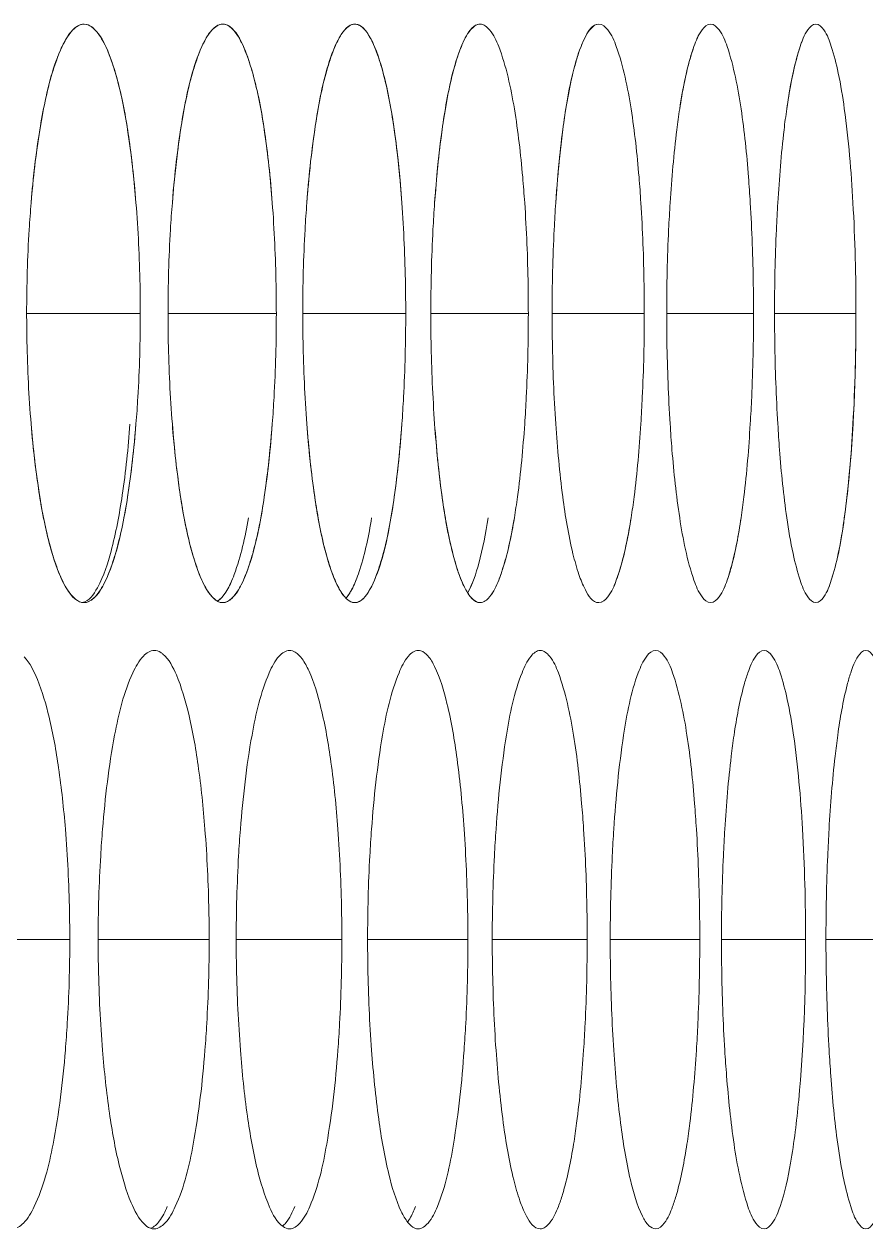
# Model space of a CAD drawing. Header units: millimetres. Extents: x 1177 to 4147, y 93 to 2194.
# Drawn here: x 2907.68 to 2916.4, y 1505.49 to 1517.98 of the extents above; entities that cross this region are included whole.
import ezdxf

# ---------------------------------------------------------------- set-up
doc = ezdxf.new("R2010")
doc.units = ezdxf.units.MM
doc.header["$LTSCALE"] = 0.1
doc.layers.add('标注', color=251, linetype='Continuous', lineweight=9)

msp = doc.modelspace()

# ---------------------------------------------------------------- linework, layer by layer
at = {"layer": '标注'}
for p, q in [((2907.703, 1514.981), (2908.881, 1514.981)), ((2907.703, 1514.981), (2908.881, 1514.981)), ((2909.169, 1514.981), (2910.291, 1514.981)), ((2909.169, 1514.981), (2910.291, 1514.981)), ((2910.565, 1514.981), (2911.632, 1514.981)), ((2910.565, 1514.981), (2911.632, 1514.981)), ((2911.892, 1514.981), (2912.903, 1514.981)), ((2911.892, 1514.981), (2912.903, 1514.981)), ((2913.149, 1514.981), (2914.105, 1514.981)), ((2913.149, 1514.981), (2914.105, 1514.981)), ((2914.337, 1514.981), (2915.237, 1514.981)), ((2914.337, 1514.981), (2915.237, 1514.981)), ((2915.455, 1514.981), (2916.299, 1514.981)), ((2915.455, 1514.981), (2916.299, 1514.981)), ((2906.944, 1508.486), (2908.15, 1508.486)), ((2908.444, 1508.486), (2909.595, 1508.486)), ((2909.875, 1508.486), (2910.97, 1508.486)), ((2911.237, 1508.486), (2912.277, 1508.486)), ((2912.529, 1508.486), (2913.513, 1508.486)), ((2913.752, 1508.486), (2914.68, 1508.486)), ((2914.905, 1508.486), (2915.777, 1508.486)), ((2915.988, 1508.486), (2916.804, 1508.486))]:
    msp.add_line(p, q, dxfattribs=at)
for points, knots in [([(2908.298, 1517.981), (2908.225, 1517.981), (2908.121, 1517.858), (2908.036, 1517.678), (2907.925, 1517.355), (2907.822, 1516.834), (2907.77, 1516.382), (2907.749, 1516.129)], [0, 0, 0, 0, 0.108725, 0.198707, 0.314104, 0.617245, 1, 1, 1, 1]), ([(2908.298, 1517.981), (2908.254, 1517.981), (2908.151, 1517.91), (2908.101, 1517.811), (2908.071, 1517.75)], [0, 0, 0, 0, 0.386933, 1, 1, 1, 1]), ([(2908.836, 1516.129), (2908.816, 1516.381), (2908.766, 1516.834), (2908.666, 1517.354), (2908.557, 1517.678), (2908.473, 1517.858), (2908.369, 1517.981), (2908.298, 1517.981)], [0, 0, 0, 0, 0.38312, 0.686351, 0.80168, 0.891533, 1, 1, 1, 1]), ([(2908.404, 1517.93), (2908.396, 1517.938), (2908.366, 1517.964), (2908.326, 1517.981), (2908.298, 1517.981)], [0, 0, 0, 0, 0.288854, 1, 1, 1, 1]), ([(2908.836, 1516.129), (2908.819, 1516.345), (2908.778, 1516.742), (2908.685, 1517.271), (2908.571, 1517.659), (2908.468, 1517.868), (2908.404, 1517.93)], [0, 0, 0, 0, 0.348125, 0.639047, 0.857939, 1, 1, 1, 1]), ([(2909.735, 1517.981), (2909.666, 1517.981), (2909.566, 1517.856), (2909.486, 1517.678), (2909.38, 1517.354), (2909.282, 1516.834), (2909.233, 1516.381), (2909.213, 1516.129)], [0, 0, 0, 0, 0.106138, 0.195757, 0.311206, 0.615378, 1, 1, 1, 1]), ([(2909.735, 1517.981), (2909.694, 1517.981), (2909.595, 1517.908), (2909.548, 1517.811), (2909.52, 1517.75)], [0, 0, 0, 0, 0.381268, 1, 1, 1, 1]), ([(2910.249, 1516.129), (2910.23, 1516.381), (2910.182, 1516.834), (2910.087, 1517.354), (2909.983, 1517.678), (2909.904, 1517.856), (2909.805, 1517.981), (2909.735, 1517.981)], [0, 0, 0, 0, 0.384981, 0.689245, 0.80463, 0.894123, 1, 1, 1, 1]), ([(2910.249, 1516.129), (2910.232, 1516.355), (2910.19, 1516.768), (2910.096, 1517.314), (2909.981, 1517.699), (2909.876, 1517.906), (2909.809, 1517.955)], [0, 0, 0, 0, 0.358786, 0.65392, 0.869192, 1, 1, 1, 1]), ([(2911.104, 1517.981), (2911.036, 1517.981), (2910.943, 1517.854), (2910.867, 1517.677), (2910.766, 1517.353), (2910.673, 1516.834), (2910.626, 1516.381), (2910.607, 1516.129)], [0, 0, 0, 0, 0.103563, 0.192833, 0.308341, 0.613538, 1, 1, 1, 1]), ([(2911.104, 1517.981), (2911.064, 1517.981), (2910.969, 1517.906), (2910.926, 1517.811), (2910.899, 1517.75)], [0, 0, 0, 0, 0.375316, 1, 1, 1, 1]), ([(2911.592, 1516.129), (2911.574, 1516.381), (2911.529, 1516.834), (2911.438, 1517.353), (2911.339, 1517.677), (2911.265, 1517.854), (2911.172, 1517.981), (2911.104, 1517.981)], [0, 0, 0, 0, 0.386814, 0.692105, 0.807551, 0.8967, 1, 1, 1, 1]), ([(2911.592, 1516.129), (2911.575, 1516.366), (2911.534, 1516.795), (2911.438, 1517.353), (2911.333, 1517.715), (2911.231, 1517.902), (2911.174, 1517.959), (2911.145, 1517.972)], [0, 0, 0, 0, 0.370156, 0.669475, 0.880231, 0.950761, 1, 1, 1, 1]), ([(2912.403, 1517.981), (2912.337, 1517.981), (2912.249, 1517.851), (2912.178, 1517.677), (2912.082, 1517.352), (2911.994, 1516.834), (2911.95, 1516.381), (2911.932, 1516.129)], [0, 0, 0, 0, 0.101007, 0.189943, 0.305517, 0.61173, 1, 1, 1, 1]), ([(2912.403, 1517.981), (2912.365, 1517.981), (2912.274, 1517.904), (2912.234, 1517.81), (2912.209, 1517.75)], [0, 0, 0, 0, 0.369072, 1, 1, 1, 1]), ([(2912.758, 1517.102), (2912.722, 1517.322), (2912.66, 1517.609), (2912.532, 1517.904), (2912.442, 1517.981), (2912.403, 1517.981)], [0, 0, 0, 0, 0.68191, 0.882647, 1, 1, 1, 1]), ([(2912.758, 1517.102), (2912.722, 1517.322), (2912.66, 1517.609), (2912.532, 1517.904), (2912.442, 1517.981), (2912.403, 1517.981)], [0, 0, 0, 0, 0.68191, 0.882647, 1, 1, 1, 1]), ([(2913.633, 1517.981), (2913.569, 1517.981), (2913.487, 1517.849), (2913.42, 1517.677), (2913.329, 1517.351), (2913.246, 1516.833), (2913.204, 1516.381), (2913.187, 1516.129)], [0, 0, 0, 0, 0.098477, 0.187097, 0.302743, 0.609957, 1, 1, 1, 1]), ([(2913.633, 1517.981), (2913.596, 1517.981), (2913.509, 1517.901), (2913.473, 1517.81), (2913.449, 1517.75)], [0, 0, 0, 0, 0.362536, 1, 1, 1, 1]), ([(2913.968, 1517.102), (2913.934, 1517.321), (2913.875, 1517.608), (2913.756, 1517.901), (2913.67, 1517.981), (2913.633, 1517.981)], [0, 0, 0, 0, 0.686169, 0.886283, 1, 1, 1, 1]), ([(2913.968, 1517.102), (2913.934, 1517.321), (2913.875, 1517.608), (2913.756, 1517.901), (2913.67, 1517.981), (2913.633, 1517.981)], [0, 0, 0, 0, 0.686169, 0.886283, 1, 1, 1, 1]), ([(2914.793, 1517.981), (2914.757, 1517.981), (2914.675, 1517.899), (2914.562, 1517.608), (2914.505, 1517.321), (2914.472, 1517.102)], [0, 0, 0, 0, 0.110259, 0.309993, 1, 1, 1, 1]), ([(2914.793, 1517.981), (2914.757, 1517.981), (2914.675, 1517.899), (2914.642, 1517.81), (2914.62, 1517.75)], [0, 0, 0, 0, 0.355714, 1, 1, 1, 1]), ([(2915.108, 1517.102), (2915.076, 1517.321), (2915.02, 1517.608), (2914.91, 1517.899), (2914.828, 1517.981), (2914.793, 1517.981)], [0, 0, 0, 0, 0.690419, 0.889948, 1, 1, 1, 1]), ([(2915.108, 1517.102), (2915.076, 1517.321), (2915.02, 1517.608), (2914.91, 1517.899), (2914.828, 1517.981), (2914.793, 1517.981)], [0, 0, 0, 0, 0.690419, 0.889948, 1, 1, 1, 1]), ([(2915.883, 1517.981), (2915.849, 1517.981), (2915.771, 1517.897), (2915.709, 1517.722), (2915.635, 1517.444), (2915.599, 1517.226), (2915.582, 1517.102)], [0, 0, 0, 0, 0.106517, 0.305568, 0.605245, 1, 1, 1, 1]), ([(2915.883, 1517.981), (2915.849, 1517.981), (2915.771, 1517.896), (2915.741, 1517.809), (2915.721, 1517.75)], [0, 0, 0, 0, 0.348617, 1, 1, 1, 1]), ([(2916.299, 1514.981), (2916.299, 1515.364), (2916.281, 1516.072), (2916.212, 1516.906), (2916.127, 1517.444), (2916.055, 1517.723), (2915.994, 1517.897), (2915.917, 1517.981), (2915.883, 1517.981)], [0, 0, 0, 0, 0.372977, 0.690664, 0.812881, 0.905598, 0.967111, 1, 1, 1, 1]), ([(2916.299, 1514.981), (2916.299, 1515.364), (2916.281, 1516.072), (2916.212, 1516.906), (2916.127, 1517.444), (2916.055, 1517.723), (2915.994, 1517.897), (2915.917, 1517.981), (2915.883, 1517.981)], [0, 0, 0, 0, 0.372977, 0.690664, 0.812881, 0.905598, 0.967111, 1, 1, 1, 1]), ([(2908.071, 1517.75), (2907.975, 1517.546), (2907.843, 1517.002), (2907.776, 1516.455), (2907.749, 1516.129)], [0, 0, 0, 0, 0.407378, 1, 1, 1, 1]), ([(2909.52, 1517.75), (2909.427, 1517.545), (2909.302, 1517.001), (2909.239, 1516.455), (2909.213, 1516.129)], [0, 0, 0, 0, 0.406664, 1, 1, 1, 1]), ([(2910.899, 1517.75), (2910.811, 1517.545), (2910.692, 1517.001), (2910.632, 1516.455), (2910.607, 1516.129)], [0, 0, 0, 0, 0.405977, 1, 1, 1, 1]), ([(2912.209, 1517.75), (2912.125, 1517.544), (2912.013, 1517), (2911.955, 1516.455), (2911.932, 1516.129)], [0, 0, 0, 0, 0.405318, 1, 1, 1, 1]), ([(2913.449, 1517.75), (2913.369, 1517.543), (2913.264, 1516.999), (2913.209, 1516.454), (2913.187, 1516.129)], [0, 0, 0, 0, 0.404689, 1, 1, 1, 1]), ([(2914.62, 1517.75), (2914.605, 1517.708), (2914.538, 1517.497), (2914.498, 1517.278), (2914.472, 1517.102)], [0, 0, 0, 0, 0.198639, 1, 1, 1, 1]), ([(2915.721, 1517.75), (2915.707, 1517.708), (2915.644, 1517.496), (2915.607, 1517.277), (2915.582, 1517.102)], [0, 0, 0, 0, 0.198134, 1, 1, 1, 1]), ([(2912.865, 1516.129), (2912.859, 1516.217), (2912.834, 1516.543), (2912.797, 1516.868), (2912.758, 1517.102)], [0, 0, 0, 0, 0.272625, 1, 1, 1, 1]), ([(2912.865, 1516.129), (2912.859, 1516.217), (2912.834, 1516.543), (2912.797, 1516.868), (2912.758, 1517.102)], [0, 0, 0, 0, 0.272625, 1, 1, 1, 1]), ([(2914.069, 1516.129), (2914.064, 1516.217), (2914.04, 1516.543), (2914.005, 1516.868), (2913.968, 1517.102)], [0, 0, 0, 0, 0.272718, 1, 1, 1, 1]), ([(2914.069, 1516.129), (2914.064, 1516.217), (2914.04, 1516.543), (2914.005, 1516.868), (2913.968, 1517.102)], [0, 0, 0, 0, 0.272718, 1, 1, 1, 1]), ([(2914.472, 1517.102), (2914.461, 1517.03), (2914.417, 1516.706), (2914.389, 1516.381), (2914.373, 1516.129)], [0, 0, 0, 0, 0.224713, 1, 1, 1, 1]), ([(2914.472, 1517.102), (2914.461, 1517.03), (2914.417, 1516.706), (2914.389, 1516.381), (2914.373, 1516.129)], [0, 0, 0, 0, 0.224713, 1, 1, 1, 1]), ([(2915.203, 1516.129), (2915.198, 1516.217), (2915.176, 1516.543), (2915.143, 1516.867), (2915.108, 1517.102)], [0, 0, 0, 0, 0.272807, 1, 1, 1, 1]), ([(2915.203, 1516.129), (2915.198, 1516.217), (2915.176, 1516.543), (2915.143, 1516.867), (2915.108, 1517.102)], [0, 0, 0, 0, 0.272807, 1, 1, 1, 1]), ([(2915.582, 1517.102), (2915.571, 1517.03), (2915.53, 1516.706), (2915.504, 1516.381), (2915.489, 1516.129)], [0, 0, 0, 0, 0.224605, 1, 1, 1, 1]), ([(2915.582, 1517.102), (2915.571, 1517.03), (2915.53, 1516.706), (2915.504, 1516.381), (2915.489, 1516.129)], [0, 0, 0, 0, 0.224605, 1, 1, 1, 1]), ([(2907.749, 1516.129), (2907.742, 1516.036), (2907.714, 1515.654), (2907.703, 1515.272), (2907.703, 1514.981)], [0, 0, 0, 0, 0.24195, 1, 1, 1, 1]), ([(2907.749, 1516.129), (2907.742, 1516.036), (2907.714, 1515.654), (2907.703, 1515.272), (2907.703, 1514.981)], [0, 0, 0, 0, 0.24195, 1, 1, 1, 1]), ([(2908.881, 1514.981), (2908.881, 1515.079), (2908.877, 1515.462), (2908.859, 1515.845), (2908.836, 1516.129)], [0, 0, 0, 0, 0.255919, 1, 1, 1, 1]), ([(2908.881, 1514.981), (2908.881, 1515.079), (2908.877, 1515.462), (2908.859, 1515.845), (2908.836, 1516.129)], [0, 0, 0, 0, 0.255919, 1, 1, 1, 1]), ([(2909.213, 1516.129), (2909.205, 1516.036), (2909.179, 1515.654), (2909.169, 1515.272), (2909.169, 1514.981)], [0, 0, 0, 0, 0.241915, 1, 1, 1, 1]), ([(2909.213, 1516.129), (2909.205, 1516.036), (2909.179, 1515.654), (2909.169, 1515.272), (2909.169, 1514.981)], [0, 0, 0, 0, 0.241915, 1, 1, 1, 1]), ([(2910.291, 1514.981), (2910.291, 1515.079), (2910.288, 1515.462), (2910.27, 1515.845), (2910.249, 1516.129)], [0, 0, 0, 0, 0.255939, 1, 1, 1, 1]), ([(2910.291, 1514.981), (2910.291, 1515.079), (2910.288, 1515.462), (2910.27, 1515.845), (2910.249, 1516.129)], [0, 0, 0, 0, 0.255939, 1, 1, 1, 1]), ([(2910.607, 1516.129), (2910.6, 1516.036), (2910.575, 1515.654), (2910.565, 1515.272), (2910.565, 1514.981)], [0, 0, 0, 0, 0.241881, 1, 1, 1, 1]), ([(2910.607, 1516.129), (2910.6, 1516.036), (2910.575, 1515.654), (2910.565, 1515.272), (2910.565, 1514.981)], [0, 0, 0, 0, 0.241881, 1, 1, 1, 1]), ([(2911.632, 1514.981), (2911.632, 1515.079), (2911.629, 1515.462), (2911.612, 1515.845), (2911.592, 1516.129)], [0, 0, 0, 0, 0.255958, 1, 1, 1, 1]), ([(2911.632, 1514.981), (2911.632, 1515.079), (2911.629, 1515.462), (2911.612, 1515.845), (2911.592, 1516.129)], [0, 0, 0, 0, 0.255958, 1, 1, 1, 1]), ([(2911.932, 1516.129), (2911.925, 1516.036), (2911.902, 1515.654), (2911.892, 1515.272), (2911.892, 1514.981)], [0, 0, 0, 0, 0.24185, 1, 1, 1, 1]), ([(2911.932, 1516.129), (2911.925, 1516.036), (2911.902, 1515.654), (2911.892, 1515.272), (2911.892, 1514.981)], [0, 0, 0, 0, 0.24185, 1, 1, 1, 1]), ([(2912.903, 1514.981), (2912.903, 1515.079), (2912.9, 1515.462), (2912.885, 1515.845), (2912.865, 1516.129)], [0, 0, 0, 0, 0.255977, 1, 1, 1, 1]), ([(2912.903, 1514.981), (2912.903, 1515.079), (2912.9, 1515.462), (2912.885, 1515.845), (2912.865, 1516.129)], [0, 0, 0, 0, 0.255977, 1, 1, 1, 1]), ([(2913.187, 1516.129), (2913.181, 1516.036), (2913.159, 1515.654), (2913.149, 1515.271), (2913.149, 1514.981)], [0, 0, 0, 0, 0.24182, 1, 1, 1, 1]), ([(2913.187, 1516.129), (2913.181, 1516.036), (2913.159, 1515.654), (2913.149, 1515.271), (2913.149, 1514.981)], [0, 0, 0, 0, 0.24182, 1, 1, 1, 1]), ([(2914.105, 1514.981), (2914.105, 1515.079), (2914.102, 1515.462), (2914.088, 1515.845), (2914.069, 1516.129)], [0, 0, 0, 0, 0.255994, 1, 1, 1, 1]), ([(2914.105, 1514.981), (2914.105, 1515.079), (2914.102, 1515.462), (2914.088, 1515.845), (2914.069, 1516.129)], [0, 0, 0, 0, 0.255994, 1, 1, 1, 1]), ([(2914.373, 1516.129), (2914.367, 1516.036), (2914.346, 1515.654), (2914.337, 1515.271), (2914.337, 1514.981)], [0, 0, 0, 0, 0.241791, 1, 1, 1, 1]), ([(2914.373, 1516.129), (2914.367, 1516.036), (2914.346, 1515.654), (2914.337, 1515.271), (2914.337, 1514.981)], [0, 0, 0, 0, 0.241791, 1, 1, 1, 1]), ([(2915.237, 1514.981), (2915.237, 1515.079), (2915.234, 1515.462), (2915.221, 1515.844), (2915.203, 1516.129)], [0, 0, 0, 0, 0.256011, 1, 1, 1, 1]), ([(2915.237, 1514.981), (2915.237, 1515.079), (2915.234, 1515.462), (2915.221, 1515.844), (2915.203, 1516.129)], [0, 0, 0, 0, 0.256011, 1, 1, 1, 1]), ([(2915.489, 1516.129), (2915.483, 1516.036), (2915.463, 1515.654), (2915.455, 1515.271), (2915.455, 1514.981)], [0, 0, 0, 0, 0.241764, 1, 1, 1, 1]), ([(2915.489, 1516.129), (2915.483, 1516.036), (2915.463, 1515.654), (2915.455, 1515.271), (2915.455, 1514.981)], [0, 0, 0, 0, 0.241764, 1, 1, 1, 1]), ([(2907.703, 1514.981), (2907.703, 1514.883), (2907.707, 1514.501), (2907.726, 1514.118), (2907.749, 1513.834)], [0, 0, 0, 0, 0.255902, 1, 1, 1, 1]), ([(2907.703, 1514.981), (2907.703, 1514.883), (2907.707, 1514.501), (2907.726, 1514.118), (2907.749, 1513.834)], [0, 0, 0, 0, 0.255902, 1, 1, 1, 1]), ([(2908.836, 1513.834), (2908.844, 1513.926), (2908.87, 1514.308), (2908.881, 1514.691), (2908.881, 1514.981)], [0, 0, 0, 0, 0.241923, 1, 1, 1, 1]), ([(2908.836, 1513.834), (2908.844, 1513.926), (2908.87, 1514.308), (2908.881, 1514.691), (2908.881, 1514.981)], [0, 0, 0, 0, 0.241923, 1, 1, 1, 1]), ([(2909.169, 1514.981), (2909.169, 1514.883), (2909.172, 1514.501), (2909.19, 1514.118), (2909.213, 1513.834)], [0, 0, 0, 0, 0.255923, 1, 1, 1, 1]), ([(2909.169, 1514.981), (2909.169, 1514.883), (2909.172, 1514.501), (2909.19, 1514.118), (2909.213, 1513.834)], [0, 0, 0, 0, 0.255923, 1, 1, 1, 1]), ([(2910.249, 1513.834), (2910.256, 1513.926), (2910.281, 1514.308), (2910.291, 1514.691), (2910.291, 1514.981)], [0, 0, 0, 0, 0.241889, 1, 1, 1, 1]), ([(2910.249, 1513.834), (2910.256, 1513.926), (2910.281, 1514.308), (2910.291, 1514.691), (2910.291, 1514.981)], [0, 0, 0, 0, 0.241889, 1, 1, 1, 1]), ([(2910.565, 1514.981), (2910.565, 1514.883), (2910.569, 1514.501), (2910.586, 1514.118), (2910.607, 1513.834)], [0, 0, 0, 0, 0.255943, 1, 1, 1, 1]), ([(2910.565, 1514.981), (2910.565, 1514.883), (2910.569, 1514.501), (2910.586, 1514.118), (2910.607, 1513.834)], [0, 0, 0, 0, 0.255943, 1, 1, 1, 1]), ([(2911.592, 1513.834), (2911.599, 1513.926), (2911.622, 1514.308), (2911.632, 1514.691), (2911.632, 1514.981)], [0, 0, 0, 0, 0.241857, 1, 1, 1, 1]), ([(2911.592, 1513.834), (2911.599, 1513.926), (2911.622, 1514.308), (2911.632, 1514.691), (2911.632, 1514.981)], [0, 0, 0, 0, 0.241857, 1, 1, 1, 1]), ([(2911.892, 1514.981), (2911.892, 1514.883), (2911.895, 1514.501), (2911.912, 1514.118), (2911.932, 1513.834)], [0, 0, 0, 0, 0.255962, 1, 1, 1, 1]), ([(2911.892, 1514.981), (2911.892, 1514.883), (2911.895, 1514.501), (2911.912, 1514.118), (2911.932, 1513.834)], [0, 0, 0, 0, 0.255962, 1, 1, 1, 1]), ([(2912.865, 1513.834), (2912.872, 1513.926), (2912.894, 1514.308), (2912.903, 1514.691), (2912.903, 1514.981)], [0, 0, 0, 0, 0.241827, 1, 1, 1, 1]), ([(2912.865, 1513.834), (2912.872, 1513.926), (2912.894, 1514.308), (2912.903, 1514.691), (2912.903, 1514.981)], [0, 0, 0, 0, 0.241827, 1, 1, 1, 1]), ([(2913.149, 1514.981), (2913.149, 1514.883), (2913.153, 1514.501), (2913.168, 1514.118), (2913.187, 1513.834)], [0, 0, 0, 0, 0.25598, 1, 1, 1, 1]), ([(2913.149, 1514.981), (2913.149, 1514.883), (2913.153, 1514.501), (2913.168, 1514.118), (2913.187, 1513.834)], [0, 0, 0, 0, 0.25598, 1, 1, 1, 1]), ([(2914.069, 1513.834), (2914.075, 1513.926), (2914.096, 1514.309), (2914.105, 1514.691), (2914.105, 1514.981)], [0, 0, 0, 0, 0.241798, 1, 1, 1, 1]), ([(2914.069, 1513.834), (2914.075, 1513.926), (2914.096, 1514.309), (2914.105, 1514.691), (2914.105, 1514.981)], [0, 0, 0, 0, 0.241798, 1, 1, 1, 1]), ([(2914.337, 1514.981), (2914.337, 1514.883), (2914.34, 1514.501), (2914.355, 1514.118), (2914.373, 1513.834)], [0, 0, 0, 0, 0.255998, 1, 1, 1, 1]), ([(2914.337, 1514.981), (2914.337, 1514.883), (2914.34, 1514.501), (2914.355, 1514.118), (2914.373, 1513.834)], [0, 0, 0, 0, 0.255998, 1, 1, 1, 1]), ([(2915.203, 1513.834), (2915.209, 1513.926), (2915.229, 1514.309), (2915.237, 1514.691), (2915.237, 1514.981)], [0, 0, 0, 0, 0.241771, 1, 1, 1, 1]), ([(2915.203, 1513.834), (2915.209, 1513.926), (2915.229, 1514.309), (2915.237, 1514.691), (2915.237, 1514.981)], [0, 0, 0, 0, 0.241771, 1, 1, 1, 1]), ([(2915.455, 1514.981), (2915.455, 1514.883), (2915.458, 1514.501), (2915.472, 1514.118), (2915.489, 1513.834)], [0, 0, 0, 0, 0.256014, 1, 1, 1, 1]), ([(2915.455, 1514.981), (2915.455, 1514.883), (2915.458, 1514.501), (2915.472, 1514.118), (2915.489, 1513.834)], [0, 0, 0, 0, 0.256014, 1, 1, 1, 1]), ([(2915.883, 1511.981), (2915.917, 1511.981), (2915.994, 1512.066), (2916.055, 1512.24), (2916.127, 1512.519), (2916.212, 1513.057), (2916.281, 1513.89), (2916.299, 1514.599), (2916.299, 1514.981)], [0, 0, 0, 0, 0.032889, 0.094402, 0.187119, 0.309336, 0.627023, 1, 1, 1, 1]), ([(2916.043, 1512.213), (2916.093, 1512.359), (2916.167, 1512.727), (2916.274, 1513.649), (2916.299, 1514.425), (2916.299, 1514.981)], [0, 0, 0, 0, 0.165903, 0.40142, 1, 1, 1, 1]), ([(2907.749, 1513.834), (2907.767, 1513.621), (2907.809, 1513.23), (2907.902, 1512.707), (2908.016, 1512.319), (2908.118, 1512.109), (2908.18, 1512.044)], [0, 0, 0, 0, 0.344652, 0.634249, 0.854362, 1, 1, 1, 1]), ([(2907.749, 1513.834), (2907.77, 1513.581), (2907.822, 1513.128), (2907.925, 1512.608), (2908.036, 1512.285), (2908.121, 1512.104), (2908.225, 1511.981), (2908.298, 1511.981)], [0, 0, 0, 0, 0.382755, 0.685896, 0.801293, 0.891275, 1, 1, 1, 1]), ([(2908.279, 1511.983), (2908.351, 1511.996), (2908.486, 1512.197), (2908.601, 1512.567), (2908.712, 1513.146), (2908.755, 1513.587), (2908.774, 1513.833)], [0, 0, 0, 0, 0.111468, 0.318884, 0.621199, 1, 1, 1, 1]), ([(2908.298, 1511.981), (2908.369, 1511.981), (2908.473, 1512.105), (2908.557, 1512.285), (2908.666, 1512.608), (2908.766, 1513.129), (2908.816, 1513.581), (2908.836, 1513.834)], [0, 0, 0, 0, 0.108467, 0.19832, 0.313649, 0.61688, 1, 1, 1, 1]), ([(2908.522, 1512.213), (2908.617, 1512.417), (2908.746, 1512.961), (2908.81, 1513.508), (2908.836, 1513.834)], [0, 0, 0, 0, 0.407112, 1, 1, 1, 1]), ([(2909.213, 1513.834), (2909.23, 1513.611), (2909.273, 1513.204), (2909.367, 1512.664), (2909.482, 1512.277), (2909.586, 1512.07), (2909.652, 1512.016)], [0, 0, 0, 0, 0.354996, 0.648712, 0.865362, 1, 1, 1, 1]), ([(2909.213, 1513.834), (2909.233, 1513.581), (2909.282, 1513.129), (2909.38, 1512.609), (2909.486, 1512.285), (2909.566, 1512.107), (2909.666, 1511.981), (2909.735, 1511.981)], [0, 0, 0, 0, 0.384622, 0.688794, 0.804243, 0.893862, 1, 1, 1, 1]), ([(2909.735, 1511.981), (2909.805, 1511.981), (2909.904, 1512.107), (2909.983, 1512.285), (2910.087, 1512.609), (2910.182, 1513.129), (2910.23, 1513.581), (2910.249, 1513.834)], [0, 0, 0, 0, 0.105877, 0.19537, 0.310755, 0.615019, 1, 1, 1, 1]), ([(2909.949, 1512.213), (2910.041, 1512.417), (2910.162, 1512.962), (2910.224, 1513.508), (2910.249, 1513.834)], [0, 0, 0, 0, 0.406408, 1, 1, 1, 1]), ([(2910.607, 1513.834), (2910.625, 1513.6), (2910.667, 1513.176), (2910.763, 1512.624), (2910.868, 1512.262), (2910.969, 1512.072), (2911.024, 1512.012), (2911.053, 1511.996)], [0, 0, 0, 0, 0.366167, 0.664077, 0.876453, 0.948818, 1, 1, 1, 1]), ([(2910.607, 1513.834), (2910.626, 1513.581), (2910.673, 1513.129), (2910.766, 1512.61), (2910.867, 1512.285), (2910.943, 1512.109), (2911.036, 1511.981), (2911.104, 1511.981)], [0, 0, 0, 0, 0.386462, 0.691659, 0.807167, 0.896437, 1, 1, 1, 1]), ([(2911.104, 1511.981), (2911.172, 1511.981), (2911.265, 1512.109), (2911.339, 1512.285), (2911.438, 1512.61), (2911.529, 1513.129), (2911.574, 1513.581), (2911.592, 1513.834)], [0, 0, 0, 0, 0.1033, 0.192449, 0.307895, 0.613186, 1, 1, 1, 1]), ([(2911.307, 1512.213), (2911.395, 1512.418), (2911.51, 1512.963), (2911.568, 1513.508), (2911.592, 1513.834)], [0, 0, 0, 0, 0.405731, 1, 1, 1, 1]), ([(2911.932, 1513.834), (2911.949, 1513.589), (2911.991, 1513.149), (2912.088, 1512.583), (2912.194, 1512.22), (2912.296, 1512.041), (2912.355, 1511.991), (2912.383, 1511.984)], [0, 0, 0, 0, 0.378761, 0.681383, 0.888916, 0.955378, 1, 1, 1, 1]), ([(2911.932, 1513.834), (2911.95, 1513.581), (2911.994, 1513.129), (2912.082, 1512.611), (2912.178, 1512.285), (2912.249, 1512.111), (2912.337, 1511.981), (2912.403, 1511.981)], [0, 0, 0, 0, 0.38827, 0.694483, 0.810057, 0.898993, 1, 1, 1, 1]), ([(2912.758, 1512.861), (2912.77, 1512.933), (2912.818, 1513.256), (2912.848, 1513.582), (2912.865, 1513.834)], [0, 0, 0, 0, 0.224887, 1, 1, 1, 1]), ([(2912.758, 1512.861), (2912.77, 1512.933), (2912.818, 1513.256), (2912.848, 1513.582), (2912.865, 1513.834)], [0, 0, 0, 0, 0.224887, 1, 1, 1, 1]), ([(2913.187, 1513.834), (2913.204, 1513.582), (2913.246, 1513.129), (2913.329, 1512.611), (2913.42, 1512.285), (2913.487, 1512.114), (2913.569, 1511.981), (2913.633, 1511.981)], [0, 0, 0, 0, 0.390043, 0.697257, 0.812903, 0.901523, 1, 1, 1, 1]), ([(2913.187, 1513.834), (2913.204, 1513.582), (2913.246, 1513.129), (2913.329, 1512.611), (2913.42, 1512.285), (2913.487, 1512.114), (2913.569, 1511.981), (2913.633, 1511.981)], [0, 0, 0, 0, 0.390043, 0.697257, 0.812903, 0.901523, 1, 1, 1, 1]), ([(2913.968, 1512.861), (2913.98, 1512.933), (2914.025, 1513.256), (2914.053, 1513.582), (2914.069, 1513.834)], [0, 0, 0, 0, 0.22477, 1, 1, 1, 1]), ([(2913.968, 1512.861), (2913.98, 1512.933), (2914.025, 1513.256), (2914.053, 1513.582), (2914.069, 1513.834)], [0, 0, 0, 0, 0.22477, 1, 1, 1, 1]), ([(2914.373, 1513.834), (2914.378, 1513.745), (2914.402, 1513.42), (2914.436, 1513.095), (2914.472, 1512.861)], [0, 0, 0, 0, 0.272759, 1, 1, 1, 1]), ([(2914.373, 1513.834), (2914.378, 1513.745), (2914.402, 1513.42), (2914.436, 1513.095), (2914.472, 1512.861)], [0, 0, 0, 0, 0.272759, 1, 1, 1, 1]), ([(2915.108, 1512.861), (2915.119, 1512.933), (2915.162, 1513.257), (2915.188, 1513.582), (2915.203, 1513.834)], [0, 0, 0, 0, 0.224659, 1, 1, 1, 1]), ([(2915.108, 1512.861), (2915.119, 1512.933), (2915.162, 1513.257), (2915.188, 1513.582), (2915.203, 1513.834)], [0, 0, 0, 0, 0.224659, 1, 1, 1, 1]), ([(2915.489, 1513.834), (2915.494, 1513.745), (2915.516, 1513.42), (2915.548, 1513.095), (2915.582, 1512.861)], [0, 0, 0, 0, 0.272845, 1, 1, 1, 1]), ([(2915.489, 1513.834), (2915.494, 1513.745), (2915.516, 1513.42), (2915.548, 1513.095), (2915.582, 1512.861)], [0, 0, 0, 0, 0.272845, 1, 1, 1, 1]), ([(2909.681, 1511.997), (2909.719, 1512.019), (2909.788, 1512.111), (2909.911, 1512.396), (2909.967, 1512.661), (2910.002, 1512.86)], [0, 0, 0, 0, 0.140778, 0.353745, 1, 1, 1, 1]), ([(2911.014, 1512.03), (2911.044, 1512.064), (2911.099, 1512.161), (2911.2, 1512.436), (2911.249, 1512.68), (2911.279, 1512.86)], [0, 0, 0, 0, 0.156313, 0.375879, 1, 1, 1, 1]), ([(2912.276, 1512.088), (2912.329, 1512.18), (2912.41, 1512.439), (2912.462, 1512.701), (2912.486, 1512.86)], [0, 0, 0, 0, 0.39943, 1, 1, 1, 1]), ([(2912.403, 1511.981), (2912.442, 1511.981), (2912.532, 1512.059), (2912.66, 1512.354), (2912.722, 1512.641), (2912.758, 1512.861)], [0, 0, 0, 0, 0.117353, 0.31809, 1, 1, 1, 1]), ([(2912.596, 1512.213), (2912.612, 1512.254), (2912.685, 1512.465), (2912.729, 1512.685), (2912.758, 1512.861)], [0, 0, 0, 0, 0.199577, 1, 1, 1, 1]), ([(2913.633, 1511.981), (2913.67, 1511.981), (2913.756, 1512.061), (2913.875, 1512.354), (2913.934, 1512.642), (2913.968, 1512.861)], [0, 0, 0, 0, 0.113717, 0.313831, 1, 1, 1, 1]), ([(2913.815, 1512.213), (2913.83, 1512.254), (2913.899, 1512.466), (2913.941, 1512.685), (2913.968, 1512.861)], [0, 0, 0, 0, 0.199032, 1, 1, 1, 1]), ([(2914.472, 1512.861), (2914.505, 1512.642), (2914.562, 1512.354), (2914.675, 1512.064), (2914.757, 1511.981), (2914.793, 1511.981)], [0, 0, 0, 0, 0.690007, 0.889741, 1, 1, 1, 1]), ([(2914.472, 1512.861), (2914.505, 1512.642), (2914.562, 1512.354), (2914.675, 1512.064), (2914.757, 1511.981), (2914.793, 1511.981)], [0, 0, 0, 0, 0.690007, 0.889741, 1, 1, 1, 1]), ([(2914.793, 1511.981), (2914.828, 1511.981), (2914.91, 1512.064), (2915.02, 1512.355), (2915.076, 1512.642), (2915.108, 1512.861)], [0, 0, 0, 0, 0.110052, 0.309581, 1, 1, 1, 1]), ([(2914.964, 1512.213), (2914.979, 1512.255), (2915.044, 1512.466), (2915.082, 1512.685), (2915.108, 1512.861)], [0, 0, 0, 0, 0.198508, 1, 1, 1, 1]), ([(2915.582, 1512.861), (2915.599, 1512.736), (2915.635, 1512.519), (2915.709, 1512.24), (2915.771, 1512.066), (2915.849, 1511.981), (2915.883, 1511.981)], [0, 0, 0, 0, 0.394755, 0.694432, 0.893483, 1, 1, 1, 1]), ([(2915.582, 1512.861), (2915.599, 1512.736), (2915.635, 1512.519), (2915.709, 1512.24), (2915.771, 1512.066), (2915.849, 1511.981), (2915.883, 1511.981)], [0, 0, 0, 0, 0.394755, 0.694432, 0.893483, 1, 1, 1, 1]), ([(2908.298, 1511.981), (2908.341, 1511.981), (2908.443, 1512.053), (2908.493, 1512.152), (2908.522, 1512.213)], [0, 0, 0, 0, 0.386942, 1, 1, 1, 1]), ([(2909.681, 1511.997), (2909.712, 1512.015), (2909.771, 1512.086), (2909.81, 1512.165), (2909.831, 1512.213)], [0, 0, 0, 0, 0.409155, 1, 1, 1, 1]), ([(2909.735, 1511.981), (2909.777, 1511.981), (2909.876, 1512.055), (2909.922, 1512.152), (2909.949, 1512.213)], [0, 0, 0, 0, 0.38124, 1, 1, 1, 1]), ([(2911.014, 1512.03), (2911.023, 1512.041), (2911.066, 1512.096), (2911.096, 1512.161), (2911.117, 1512.213)], [0, 0, 0, 0, 0.202158, 1, 1, 1, 1]), ([(2911.104, 1511.981), (2911.144, 1511.981), (2911.239, 1512.057), (2911.281, 1512.152), (2911.307, 1512.213)], [0, 0, 0, 0, 0.375248, 1, 1, 1, 1]), ([(2912.276, 1512.088), (2912.281, 1512.097), (2912.303, 1512.137), (2912.321, 1512.179), (2912.333, 1512.213)], [0, 0, 0, 0, 0.222587, 1, 1, 1, 1]), ([(2912.403, 1511.981), (2912.442, 1511.981), (2912.532, 1512.059), (2912.571, 1512.152), (2912.596, 1512.213)], [0, 0, 0, 0, 0.368963, 1, 1, 1, 1]), ([(2913.633, 1511.981), (2913.67, 1511.981), (2913.756, 1512.061), (2913.792, 1512.153), (2913.815, 1512.213)], [0, 0, 0, 0, 0.362385, 1, 1, 1, 1]), ([(2914.793, 1511.981), (2914.828, 1511.981), (2914.91, 1512.064), (2914.942, 1512.153), (2914.964, 1512.213)], [0, 0, 0, 0, 0.35552, 1, 1, 1, 1]), ([(2915.883, 1511.981), (2915.917, 1511.981), (2915.994, 1512.066), (2916.023, 1512.153), (2916.043, 1512.213)], [0, 0, 0, 0, 0.348379, 1, 1, 1, 1]), ([(2908.18, 1512.044), (2908.189, 1512.034), (2908.221, 1512.003), (2908.266, 1511.981), (2908.298, 1511.981)], [0, 0, 0, 0, 0.294748, 1, 1, 1, 1]), ([(2909.652, 1512.016), (2909.658, 1512.011), (2909.683, 1511.993), (2909.714, 1511.981), (2909.735, 1511.981)], [0, 0, 0, 0, 0.281138, 1, 1, 1, 1]), ([(2912.383, 1511.984), (2912.386, 1511.983), (2912.393, 1511.982), (2912.4, 1511.981), (2912.403, 1511.981)], [0, 0, 0, 0, 0.50399, 1, 1, 1, 1]), ([(2908.104, 1509.633), (2908.087, 1509.845), (2908.045, 1510.234), (2907.954, 1510.754), (2907.84, 1511.143), (2907.739, 1511.353), (2907.677, 1511.42)], [0, 0, 0, 0, 0.343252, 0.632232, 0.852748, 1, 1, 1, 1]), ([(2909.025, 1511.486), (2908.983, 1511.486), (2908.882, 1511.414), (2908.833, 1511.316), (2908.804, 1511.254)], [0, 0, 0, 0, 0.384136, 1, 1, 1, 1]), ([(2909.115, 1511.448), (2909.108, 1511.454), (2909.082, 1511.474), (2909.049, 1511.486), (2909.025, 1511.486)], [0, 0, 0, 0, 0.282086, 1, 1, 1, 1]), ([(2909.551, 1509.633), (2909.534, 1509.855), (2909.492, 1510.259), (2909.399, 1510.797), (2909.285, 1511.184), (2909.18, 1511.392), (2909.115, 1511.448)], [0, 0, 0, 0, 0.353299, 0.646273, 0.86342, 1, 1, 1, 1]), ([(2910.428, 1511.486), (2910.388, 1511.486), (2910.291, 1511.412), (2910.245, 1511.316), (2910.218, 1511.254)], [0, 0, 0, 0, 0.378328, 1, 1, 1, 1]), ([(2910.929, 1509.633), (2910.912, 1509.866), (2910.871, 1510.287), (2910.775, 1510.837), (2910.671, 1511.199), (2910.57, 1511.39), (2910.514, 1511.452), (2910.485, 1511.469)], [0, 0, 0, 0, 0.364158, 0.661207, 0.874207, 0.947517, 1, 1, 1, 1]), ([(2911.762, 1511.486), (2911.723, 1511.486), (2911.63, 1511.41), (2911.589, 1511.315), (2911.563, 1511.254)], [0, 0, 0, 0, 0.37223, 1, 1, 1, 1]), ([(2912.237, 1509.633), (2912.22, 1509.876), (2912.179, 1510.314), (2912.083, 1510.878), (2911.978, 1511.241), (2911.876, 1511.422), (2911.817, 1511.474), (2911.788, 1511.482)], [0, 0, 0, 0, 0.376417, 0.678059, 0.88637, 0.953961, 1, 1, 1, 1]), ([(2913.027, 1511.486), (2912.989, 1511.486), (2912.9, 1511.407), (2912.862, 1511.315), (2912.838, 1511.254)], [0, 0, 0, 0, 0.36584, 1, 1, 1, 1]), ([(2913.372, 1510.607), (2913.336, 1510.826), (2913.276, 1511.114), (2913.153, 1511.407), (2913.064, 1511.486), (2913.027, 1511.486)], [0, 0, 0, 0, 0.68404, 0.884461, 1, 1, 1, 1]), ([(2914.222, 1511.486), (2914.185, 1511.486), (2914.101, 1511.405), (2914.066, 1511.315), (2914.043, 1511.254)], [0, 0, 0, 0, 0.359161, 1, 1, 1, 1]), ([(2914.547, 1510.607), (2914.514, 1510.826), (2914.456, 1511.113), (2914.342, 1511.405), (2914.258, 1511.486), (2914.222, 1511.486)], [0, 0, 0, 0, 0.688296, 0.888112, 1, 1, 1, 1]), ([(2915.347, 1511.486), (2915.312, 1511.486), (2915.232, 1511.403), (2915.2, 1511.314), (2915.179, 1511.254)], [0, 0, 0, 0, 0.352199, 1, 1, 1, 1]), ([(2915.777, 1508.486), (2915.777, 1508.869), (2915.758, 1509.577), (2915.687, 1510.411), (2915.599, 1510.949), (2915.525, 1511.227), (2915.461, 1511.403), (2915.381, 1511.486), (2915.347, 1511.486)], [0, 0, 0, 0, 0.372429, 0.689732, 0.811883, 0.904664, 0.966442, 1, 1, 1, 1]), ([(2916.402, 1511.486), (2916.369, 1511.486), (2916.293, 1511.4), (2916.265, 1511.314), (2916.245, 1511.254)], [0, 0, 0, 0, 0.34497, 1, 1, 1, 1]), ([(2916.804, 1508.486), (2916.804, 1508.869), (2916.786, 1509.577), (2916.72, 1510.41), (2916.638, 1510.948), (2916.568, 1511.227), (2916.51, 1511.4), (2916.435, 1511.486), (2916.402, 1511.486)], [0, 0, 0, 0, 0.373515, 0.691581, 0.813864, 0.906521, 0.967776, 1, 1, 1, 1]), ([(2908.804, 1511.254), (2908.709, 1511.051), (2908.581, 1510.507), (2908.516, 1509.96), (2908.49, 1509.633)], [0, 0, 0, 0, 0.407017, 1, 1, 1, 1]), ([(2910.218, 1511.254), (2910.128, 1511.05), (2910.006, 1510.506), (2909.944, 1509.96), (2909.919, 1509.633)], [0, 0, 0, 0, 0.406317, 1, 1, 1, 1]), ([(2911.563, 1511.254), (2911.476, 1511.049), (2911.361, 1510.505), (2911.302, 1509.959), (2911.278, 1509.633)], [0, 0, 0, 0, 0.405644, 1, 1, 1, 1]), ([(2912.838, 1511.254), (2912.755, 1511.048), (2912.647, 1510.504), (2912.591, 1509.959), (2912.568, 1509.633)], [0, 0, 0, 0, 0.405, 1, 1, 1, 1]), ([(2914.043, 1511.254), (2913.965, 1511.047), (2913.863, 1510.504), (2913.81, 1509.959), (2913.789, 1509.633)], [0, 0, 0, 0, 0.404385, 1, 1, 1, 1]), ([(2915.179, 1511.254), (2915.164, 1511.213), (2915.1, 1511.001), (2915.061, 1510.782), (2915.035, 1510.607)], [0, 0, 0, 0, 0.198383, 1, 1, 1, 1]), ([(2916.245, 1511.254), (2916.231, 1511.213), (2916.171, 1511.001), (2916.135, 1510.782), (2916.11, 1510.607)], [0, 0, 0, 0, 0.197891, 1, 1, 1, 1]), ([(2913.476, 1509.633), (2913.47, 1509.722), (2913.445, 1510.048), (2913.41, 1510.372), (2913.372, 1510.607)], [0, 0, 0, 0, 0.272672, 1, 1, 1, 1]), ([(2914.645, 1509.633), (2914.639, 1509.722), (2914.616, 1510.048), (2914.583, 1510.372), (2914.547, 1510.607)], [0, 0, 0, 0, 0.272763, 1, 1, 1, 1]), ([(2915.035, 1510.607), (2915.025, 1510.534), (2914.982, 1510.211), (2914.955, 1509.886), (2914.939, 1509.633)], [0, 0, 0, 0, 0.224658, 1, 1, 1, 1]), ([(2916.11, 1510.607), (2916.1, 1510.534), (2916.06, 1510.211), (2916.035, 1509.886), (2916.02, 1509.633)], [0, 0, 0, 0, 0.224554, 1, 1, 1, 1]), ([(2908.15, 1508.486), (2908.15, 1508.584), (2908.146, 1508.967), (2908.127, 1509.35), (2908.104, 1509.633)], [0, 0, 0, 0, 0.255908, 1, 1, 1, 1]), ([(2908.49, 1509.633), (2908.482, 1509.541), (2908.456, 1509.159), (2908.444, 1508.776), (2908.444, 1508.486)], [0, 0, 0, 0, 0.241932, 1, 1, 1, 1]), ([(2909.595, 1508.486), (2909.595, 1508.584), (2909.591, 1508.967), (2909.573, 1509.35), (2909.551, 1509.633)], [0, 0, 0, 0, 0.255929, 1, 1, 1, 1]), ([(2909.919, 1509.633), (2909.911, 1509.541), (2909.886, 1509.159), (2909.875, 1508.776), (2909.875, 1508.486)], [0, 0, 0, 0, 0.241898, 1, 1, 1, 1]), ([(2910.97, 1508.486), (2910.97, 1508.584), (2910.967, 1508.967), (2910.95, 1509.349), (2910.929, 1509.633)], [0, 0, 0, 0, 0.255949, 1, 1, 1, 1]), ([(2911.278, 1509.633), (2911.271, 1509.541), (2911.247, 1509.159), (2911.237, 1508.776), (2911.237, 1508.486)], [0, 0, 0, 0, 0.241865, 1, 1, 1, 1]), ([(2912.277, 1508.486), (2912.277, 1508.584), (2912.273, 1508.967), (2912.257, 1509.349), (2912.237, 1509.633)], [0, 0, 0, 0, 0.255968, 1, 1, 1, 1]), ([(2912.568, 1509.633), (2912.562, 1509.541), (2912.539, 1509.159), (2912.529, 1508.776), (2912.529, 1508.486)], [0, 0, 0, 0, 0.241834, 1, 1, 1, 1]), ([(2913.513, 1508.486), (2913.513, 1508.584), (2913.51, 1508.967), (2913.495, 1509.349), (2913.476, 1509.633)], [0, 0, 0, 0, 0.255986, 1, 1, 1, 1]), ([(2913.789, 1509.633), (2913.783, 1509.541), (2913.761, 1509.159), (2913.752, 1508.776), (2913.752, 1508.486)], [0, 0, 0, 0, 0.241805, 1, 1, 1, 1]), ([(2914.68, 1508.486), (2914.68, 1508.584), (2914.677, 1508.967), (2914.663, 1509.349), (2914.645, 1509.633)], [0, 0, 0, 0, 0.256003, 1, 1, 1, 1]), ([(2914.939, 1509.633), (2914.934, 1509.541), (2914.913, 1509.159), (2914.905, 1508.776), (2914.905, 1508.486)], [0, 0, 0, 0, 0.241777, 1, 1, 1, 1]), ([(2916.02, 1509.633), (2916.015, 1509.541), (2915.996, 1509.159), (2915.988, 1508.776), (2915.988, 1508.486)], [0, 0, 0, 0, 0.241751, 1, 1, 1, 1]), ([(2908.104, 1507.339), (2908.112, 1507.431), (2908.139, 1507.813), (2908.15, 1508.196), (2908.15, 1508.486)], [0, 0, 0, 0, 0.24194, 1, 1, 1, 1]), ([(2908.444, 1508.486), (2908.444, 1508.388), (2908.448, 1508.005), (2908.467, 1507.623), (2908.49, 1507.339)], [0, 0, 0, 0, 0.255912, 1, 1, 1, 1]), ([(2909.551, 1507.339), (2909.558, 1507.431), (2909.584, 1507.813), (2909.595, 1508.196), (2909.595, 1508.486)], [0, 0, 0, 0, 0.241906, 1, 1, 1, 1]), ([(2909.875, 1508.486), (2909.875, 1508.388), (2909.879, 1508.006), (2909.897, 1507.623), (2909.919, 1507.339)], [0, 0, 0, 0, 0.255933, 1, 1, 1, 1]), ([(2910.929, 1507.339), (2910.936, 1507.431), (2910.96, 1507.813), (2910.97, 1508.196), (2910.97, 1508.486)], [0, 0, 0, 0, 0.241873, 1, 1, 1, 1]), ([(2911.237, 1508.486), (2911.237, 1508.388), (2911.241, 1508.006), (2911.257, 1507.623), (2911.278, 1507.339)], [0, 0, 0, 0, 0.255953, 1, 1, 1, 1]), ([(2912.237, 1507.339), (2912.244, 1507.431), (2912.267, 1507.813), (2912.277, 1508.196), (2912.277, 1508.486)], [0, 0, 0, 0, 0.241842, 1, 1, 1, 1]), ([(2912.529, 1508.486), (2912.529, 1508.388), (2912.533, 1508.006), (2912.548, 1507.623), (2912.568, 1507.339)], [0, 0, 0, 0, 0.255971, 1, 1, 1, 1]), ([(2913.476, 1507.339), (2913.482, 1507.431), (2913.504, 1507.813), (2913.513, 1508.196), (2913.513, 1508.486)], [0, 0, 0, 0, 0.241812, 1, 1, 1, 1]), ([(2913.752, 1508.486), (2913.752, 1508.388), (2913.755, 1508.006), (2913.77, 1507.623), (2913.789, 1507.339)], [0, 0, 0, 0, 0.255989, 1, 1, 1, 1]), ([(2914.645, 1507.339), (2914.651, 1507.431), (2914.671, 1507.813), (2914.68, 1508.196), (2914.68, 1508.486)], [0, 0, 0, 0, 0.241784, 1, 1, 1, 1]), ([(2914.905, 1508.486), (2914.905, 1508.388), (2914.908, 1508.006), (2914.922, 1507.623), (2914.939, 1507.339)], [0, 0, 0, 0, 0.256006, 1, 1, 1, 1]), ([(2915.512, 1505.718), (2915.563, 1505.864), (2915.64, 1506.231), (2915.751, 1507.154), (2915.777, 1507.93), (2915.777, 1508.486)], [0, 0, 0, 0, 0.166119, 0.401654, 1, 1, 1, 1]), ([(2915.988, 1508.486), (2915.988, 1508.388), (2915.991, 1508.006), (2916.004, 1507.623), (2916.02, 1507.339)], [0, 0, 0, 0, 0.256022, 1, 1, 1, 1]), ([(2907.782, 1505.718), (2907.88, 1505.921), (2908.011, 1506.465), (2908.078, 1507.013), (2908.104, 1507.339)], [0, 0, 0, 0, 0.407475, 1, 1, 1, 1]), ([(2908.49, 1507.339), (2908.507, 1507.121), (2908.55, 1506.722), (2908.643, 1506.19), (2908.758, 1505.803), (2908.861, 1505.594), (2908.925, 1505.534)], [0, 0, 0, 0, 0.349668, 0.641268, 0.859711, 1, 1, 1, 1]), ([(2909.244, 1505.718), (2909.338, 1505.922), (2909.463, 1506.466), (2909.526, 1507.013), (2909.551, 1507.339)], [0, 0, 0, 0, 0.406757, 1, 1, 1, 1]), ([(2909.919, 1507.339), (2909.936, 1507.11), (2909.978, 1506.696), (2910.074, 1506.147), (2910.189, 1505.763), (2910.294, 1505.557), (2910.361, 1505.51)], [0, 0, 0, 0, 0.360647, 0.656591, 0.871311, 1, 1, 1, 1]), ([(2910.637, 1505.718), (2910.726, 1505.923), (2910.845, 1506.467), (2910.905, 1507.013), (2910.929, 1507.339)], [0, 0, 0, 0, 0.406066, 1, 1, 1, 1]), ([(2911.278, 1507.339), (2911.296, 1507.1), (2911.338, 1506.668), (2911.435, 1506.108), (2911.54, 1505.745), (2911.642, 1505.561), (2911.698, 1505.505), (2911.727, 1505.494)], [0, 0, 0, 0, 0.372333, 0.672575, 0.882635, 0.952132, 1, 1, 1, 1]), ([(2911.96, 1505.718), (2912.045, 1505.924), (2912.157, 1506.468), (2912.214, 1507.013), (2912.237, 1507.339)], [0, 0, 0, 0, 0.405403, 1, 1, 1, 1]), ([(2912.568, 1507.339), (2912.586, 1507.086), (2912.629, 1506.634), (2912.715, 1506.116), (2912.808, 1505.79), (2912.877, 1505.617), (2912.962, 1505.486), (2913.027, 1505.486)], [0, 0, 0, 0, 0.389161, 0.695877, 0.811486, 0.900262, 1, 1, 1, 1]), ([(2913.372, 1506.366), (2913.384, 1506.438), (2913.43, 1506.761), (2913.459, 1507.086), (2913.476, 1507.339)], [0, 0, 0, 0, 0.224828, 1, 1, 1, 1]), ([(2913.789, 1507.339), (2913.805, 1507.086), (2913.845, 1506.635), (2913.937, 1506.059), (2914.039, 1505.698), (2914.136, 1505.526), (2914.196, 1505.486), (2914.222, 1505.486)], [0, 0, 0, 0, 0.389812, 0.696656, 0.899917, 0.961012, 1, 1, 1, 1]), ([(2914.547, 1506.366), (2914.558, 1506.438), (2914.602, 1506.761), (2914.629, 1507.087), (2914.645, 1507.339)], [0, 0, 0, 0, 0.224714, 1, 1, 1, 1]), ([(2914.939, 1507.339), (2914.945, 1507.25), (2914.968, 1506.925), (2915.001, 1506.6), (2915.035, 1506.366)], [0, 0, 0, 0, 0.272803, 1, 1, 1, 1]), ([(2916.02, 1507.339), (2916.026, 1507.25), (2916.047, 1506.925), (2916.078, 1506.6), (2916.11, 1506.366)], [0, 0, 0, 0, 0.272887, 1, 1, 1, 1]), ([(2913.214, 1505.718), (2913.23, 1505.759), (2913.301, 1505.97), (2913.344, 1506.19), (2913.372, 1506.366)], [0, 0, 0, 0, 0.199302, 1, 1, 1, 1]), ([(2914.398, 1505.718), (2914.413, 1505.759), (2914.48, 1505.971), (2914.52, 1506.19), (2914.547, 1506.366)], [0, 0, 0, 0, 0.198767, 1, 1, 1, 1]), ([(2915.035, 1506.366), (2915.068, 1506.147), (2915.123, 1505.859), (2915.232, 1505.57), (2915.312, 1505.486), (2915.347, 1505.486)], [0, 0, 0, 0, 0.692122, 0.891575, 1, 1, 1, 1]), ([(2916.11, 1506.366), (2916.128, 1506.241), (2916.162, 1506.024), (2916.233, 1505.745), (2916.293, 1505.572), (2916.369, 1505.486), (2916.402, 1505.486)], [0, 0, 0, 0, 0.396145, 0.696516, 0.895316, 1, 1, 1, 1]), ([(2907.553, 1505.486), (2907.596, 1505.486), (2907.701, 1505.557), (2907.752, 1505.656), (2907.782, 1505.718)], [0, 0, 0, 0, 0.389686, 1, 1, 1, 1]), ([(2908.989, 1505.493), (2909.025, 1505.506), (2909.096, 1505.579), (2909.138, 1505.665), (2909.161, 1505.718)], [0, 0, 0, 0, 0.398504, 1, 1, 1, 1]), ([(2909.025, 1505.486), (2909.067, 1505.486), (2909.168, 1505.559), (2909.216, 1505.656), (2909.244, 1505.718)], [0, 0, 0, 0, 0.384127, 1, 1, 1, 1]), ([(2910.356, 1505.516), (2910.368, 1505.526), (2910.423, 1505.584), (2910.458, 1505.658), (2910.482, 1505.718)], [0, 0, 0, 0, 0.193099, 1, 1, 1, 1]), ([(2910.428, 1505.486), (2910.469, 1505.486), (2910.566, 1505.561), (2910.61, 1505.657), (2910.637, 1505.718)], [0, 0, 0, 0, 0.37828, 1, 1, 1, 1]), ([(2911.653, 1505.56), (2911.661, 1505.57), (2911.693, 1505.62), (2911.717, 1505.674), (2911.734, 1505.718)], [0, 0, 0, 0, 0.212146, 1, 1, 1, 1]), ([(2911.762, 1505.486), (2911.801, 1505.486), (2911.894, 1505.563), (2911.935, 1505.657), (2911.96, 1505.718)], [0, 0, 0, 0, 0.372142, 1, 1, 1, 1]), ([(2913.027, 1505.486), (2913.064, 1505.486), (2913.153, 1505.565), (2913.19, 1505.657), (2913.214, 1505.718)], [0, 0, 0, 0, 0.36571, 1, 1, 1, 1]), ([(2914.222, 1505.486), (2914.258, 1505.486), (2914.342, 1505.567), (2914.376, 1505.658), (2914.398, 1505.718)], [0, 0, 0, 0, 0.358988, 1, 1, 1, 1]), ([(2915.347, 1505.486), (2915.381, 1505.486), (2915.461, 1505.57), (2915.492, 1505.658), (2915.512, 1505.718)], [0, 0, 0, 0, 0.351982, 1, 1, 1, 1]), ([(2916.402, 1505.486), (2916.435, 1505.486), (2916.51, 1505.573), (2916.538, 1505.658), (2916.557, 1505.718)], [0, 0, 0, 0, 0.34471, 1, 1, 1, 1]), ([(2908.925, 1505.534), (2908.933, 1505.526), (2908.961, 1505.502), (2908.998, 1505.486), (2909.025, 1505.486)], [0, 0, 0, 0, 0.288207, 1, 1, 1, 1])]:
    msp.add_open_spline(points, degree=3, knots=knots, dxfattribs=at)
for points in [[(2909.809, 1517.955), (2909.788, 1517.97), (2909.761, 1517.981), (2909.735, 1517.981)], [(2911.145, 1517.972), (2911.133, 1517.978), (2911.118, 1517.981), (2911.104, 1517.981)], [(2911.053, 1511.996), (2911.068, 1511.987), (2911.086, 1511.981), (2911.104, 1511.981)], [(2910.485, 1511.469), (2910.468, 1511.479), (2910.448, 1511.486), (2910.428, 1511.486)], [(2911.788, 1511.482), (2911.78, 1511.485), (2911.771, 1511.486), (2911.762, 1511.486)], [(2910.361, 1505.51), (2910.381, 1505.496), (2910.405, 1505.486), (2910.428, 1505.486)], [(2911.727, 1505.494), (2911.738, 1505.489), (2911.75, 1505.486), (2911.762, 1505.486)]]:
    msp.add_open_spline(points, degree=3, dxfattribs=at)

doc.saveas('drawing.dxf')
